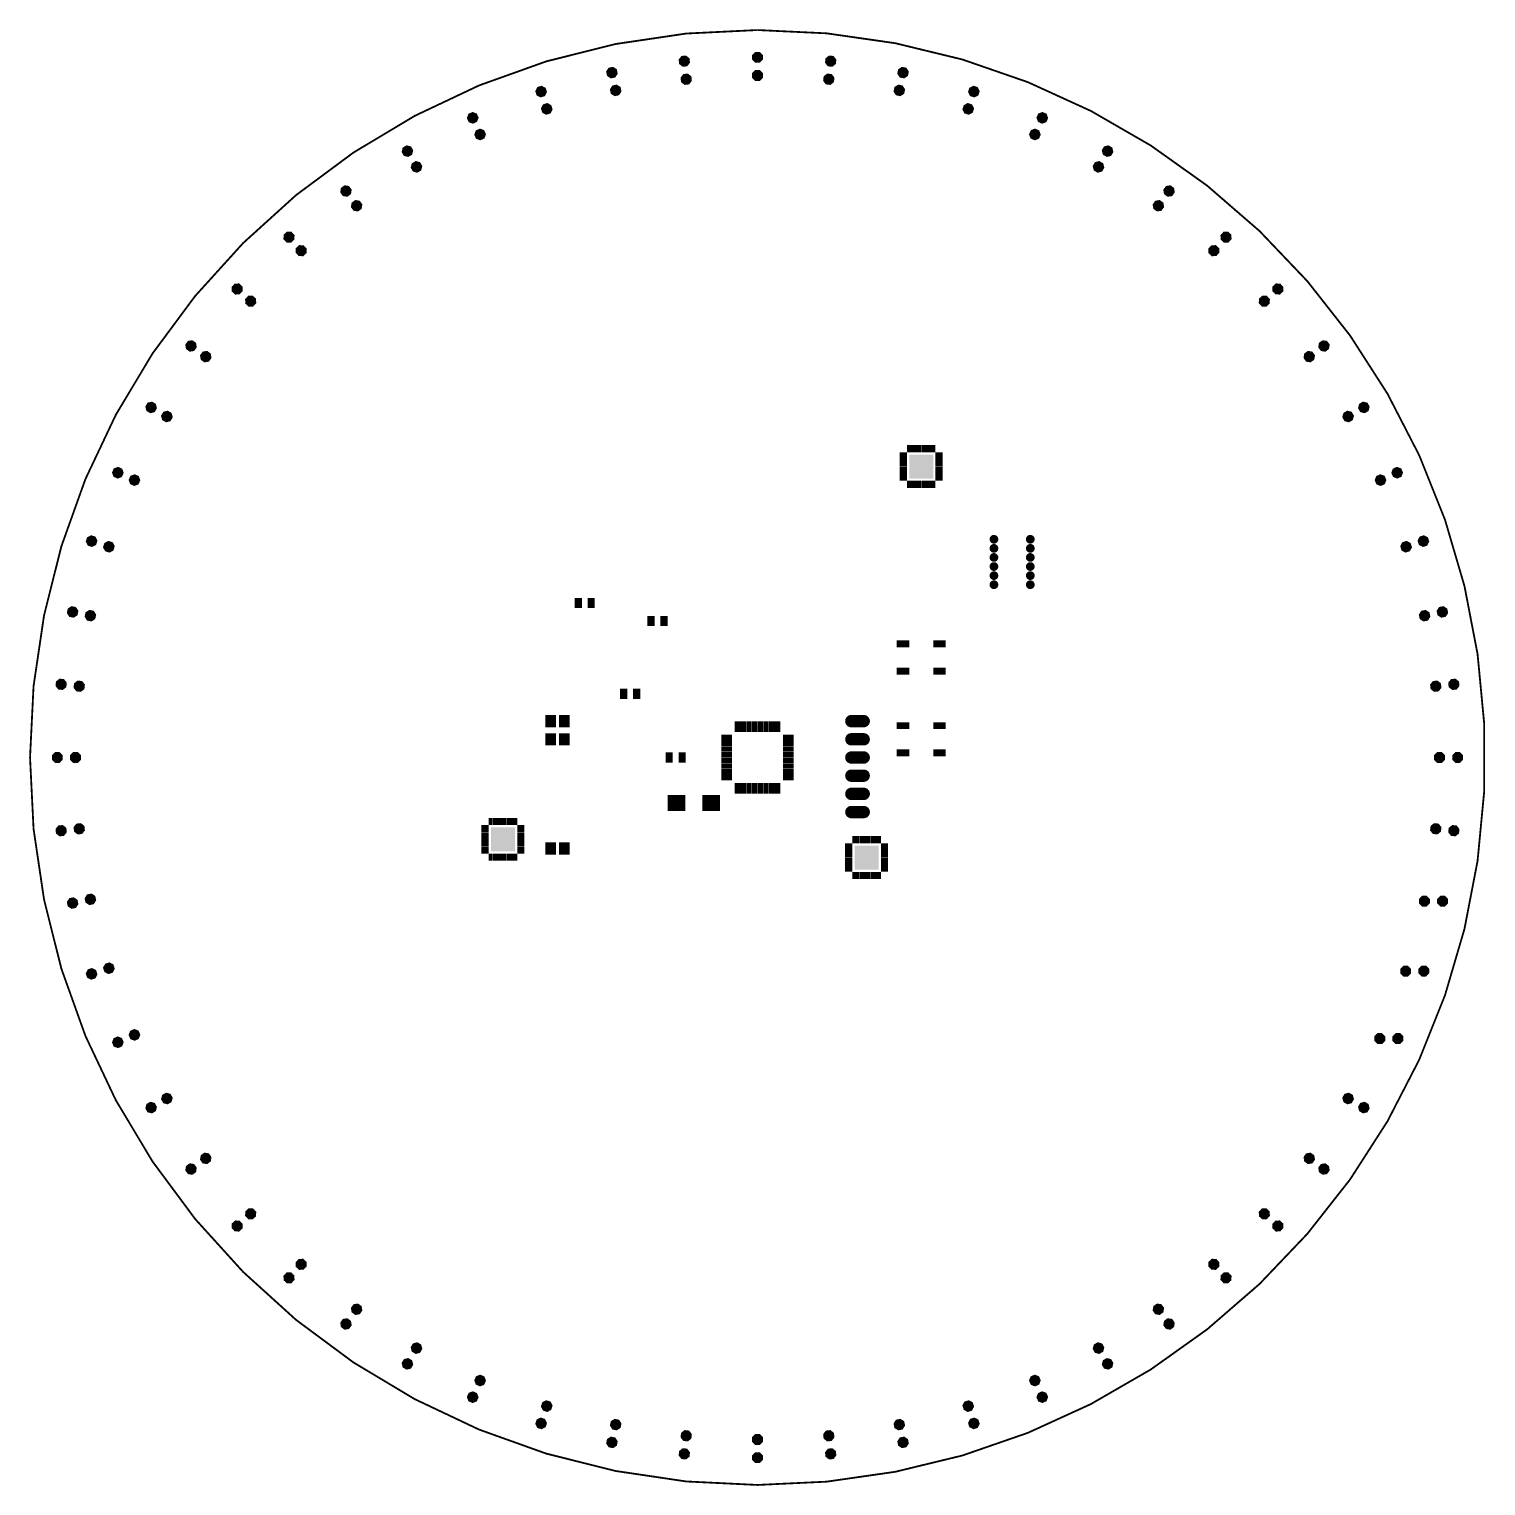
# Model space of a CAD drawing. Extents: x -102 to 102, y -102 to 102.
import ezdxf

# ---------------------------------------------------------------- set-up
doc = ezdxf.new("R2010")
doc.units = 0
doc.layers.add('20', color=7, linetype='CONTINUOUS')
doc.layers.add('29', color=253, linetype='CONTINUOUS')

# ---------------------------------------------------------------- blocks, each defined once
blk = doc.blocks.new('RECT')
blk.add_solid([(-0.5, -0.5), (0.5, -0.5), (-0.5, 0.5), (0.5, 0.5)])
blk = doc.blocks.new('ROUNDP')
at = {"const_width": 0.5}
blk.add_lwpolyline([(0, -0.25, 1), (0, 0.25, 1), (0, -0.25)], format="xyb", dxfattribs=at)
blk = doc.blocks.new('OCTAGONP')
at = {"const_width": 0.5}
blk.add_lwpolyline([(-0.25, -0.1036), (-0.25, 0.1036), (-0.1036, 0.25), (0.1036, 0.25), (0.25, 0.1036), (0.25, -0.1036), (0.1036, -0.25), (-0.1036, -0.25), (-0.25, -0.1036), (-0.25, 0.1036)], dxfattribs=at)
blk = doc.blocks.new('LONGP100')
at = {"const_width": 1}
blk.add_lwpolyline([(-0.5, 0), (0.5, 0)], dxfattribs=at)
at = {"const_width": 0.5}
for points in [[(-0.5, 0.25, 1), (-0.5, -0.25)], [(0.5, -0.25, 1), (0.5, 0.25)]]:
    blk.add_lwpolyline(points, format="xyb", dxfattribs=at)

msp = doc.modelspace()

# ---------------------------------------------------------------- linework, layer by layer
at = {"layer": '20', "const_width": 0.254}
msp.add_lwpolyline([(0, -101.6, 1), (0, 101.6, 1), (0, -101.6)], format="xyb", dxfattribs=at)

# ---------------------------------------------------------------- block references
at = {"layer": '29'}
for name, p, xscale, yscale, rotation in [('OCTAGONP', (-10.2216, 97.2547), 1.524, 1.524, 276), ('OCTAGONP', (0, 97.79), 1.524, 1.524, 270), ('OCTAGONP', (10.2216, 97.2547), 1.524, 1.524, 264), ('OCTAGONP', (-20.3325, 95.654), 1.524, 1.524, 282), ('OCTAGONP', (0, 95.25), 1.524, 1.524, 270), ('OCTAGONP', (20.3325, 95.654), 1.524, 1.524, 258), ('OCTAGONP', (-30.2196, 93.0034), 1.524, 1.524, 288), ('OCTAGONP', (-19.8044, 93.1695), 1.524, 1.524, 282), ('OCTAGONP', (-9.9561, 94.7286), 1.524, 1.524, 276), ('OCTAGONP', (9.9561, 94.7286), 1.524, 1.524, 264), ('OCTAGONP', (19.8044, 93.1695), 1.524, 1.524, 258), ('OCTAGONP', (30.2196, 93.0034), 1.524, 1.524, 252), ('OCTAGONP', (-39.7747, 89.3363), 1.524, 1.524, 294), ('OCTAGONP', (-29.4347, 90.5877), 1.524, 1.524, 288), ('OCTAGONP', (29.4347, 90.5877), 1.524, 1.524, 252), ('OCTAGONP', (39.7747, 89.3363), 1.524, 1.524, 246), ('OCTAGONP', (-38.7416, 87.0158), 1.524, 1.524, 294), ('OCTAGONP', (38.7416, 87.0158), 1.524, 1.524, 246), ('OCTAGONP', (-48.895, 84.6887), 1.524, 1.524, 300), ('OCTAGONP', (48.895, 84.6887), 1.524, 1.524, 240), ('OCTAGONP', (-47.625, 82.489), 1.524, 1.524, 300), ('OCTAGONP', (47.625, 82.489), 1.524, 1.524, 240), ('OCTAGONP', (-57.4798, 79.1146), 1.524, 1.524, 306), ('OCTAGONP', (57.4798, 79.1146), 1.524, 1.524, 234), ('OCTAGONP', (-55.9869, 77.0597), 1.524, 1.524, 306), ('OCTAGONP', (55.9869, 77.0597), 1.524, 1.524, 234), ('OCTAGONP', (-65.4343, 72.6733), 1.524, 1.524, 312), ('OCTAGONP', (65.4343, 72.6733), 1.524, 1.524, 228), ('OCTAGONP', (-63.7348, 70.7858), 1.524, 1.524, 312), ('OCTAGONP', (63.7348, 70.7858), 1.524, 1.524, 228), ('OCTAGONP', (-72.6733, 65.4343), 1.524, 1.524, 318), ('OCTAGONP', (72.6733, 65.4343), 1.524, 1.524, 222), ('OCTAGONP', (-70.7858, 63.7348), 1.524, 1.524, 318), ('OCTAGONP', (70.7858, 63.7348), 1.524, 1.524, 222), ('OCTAGONP', (-79.1146, 57.4798), 1.524, 1.524, 324), ('OCTAGONP', (-77.0597, 55.9869), 1.524, 1.524, 324), ('OCTAGONP', (77.0597, 55.9869), 1.524, 1.524, 216), ('OCTAGONP', (79.1146, 57.4798), 1.524, 1.524, 216), ('OCTAGONP', (-84.6887, 48.895), 1.524, 1.524, 330), ('OCTAGONP', (84.6887, 48.895), 1.524, 1.524, 210), ('OCTAGONP', (-82.489, 47.625), 1.524, 1.524, 330), ('OCTAGONP', (82.489, 47.625), 1.524, 1.524, 210), ('RECT', (21.11, 43.14), 1.0032, 0.4878, 270), ('RECT', (21.61, 43.14), 1.0032, 0.4878, 270), ('RECT', (22.11, 43.14), 1.0032, 0.4878, 270), ('RECT', (22.61, 43.14), 1.0032, 0.4878, 270), ('RECT', (23.11, 43.14), 1.0032, 0.4878, 270), ('RECT', (23.61, 43.14), 1.0032, 0.4878, 270), ('RECT', (24.11, 43.14), 1.0032, 0.4878, 270), ('RECT', (24.61, 43.14), 1.0032, 0.4878, 270), ('OCTAGONP', (-89.3363, 39.7747), 1.524, 1.524, 336), ('RECT', (22.86, 40.64), 3.3532, 3.3532, 90), ('RECT', (25.36, 42.39), 1.0032, 0.4878, 180), ('RECT', (25.36, 41.89), 1.0032, 0.4878, 180), ('RECT', (25.36, 41.39), 1.0032, 0.4878, 180), ('RECT', (25.36, 40.89), 1.0032, 0.4878, 180), ('OCTAGONP', (89.3363, 39.7747), 1.524, 1.524, 204), ('OCTAGONP', (-87.0158, 38.7416), 1.524, 1.524, 336), ('RECT', (25.36, 40.39), 1.0032, 0.4878, 180), ('RECT', (25.36, 39.89), 1.0032, 0.4878, 180), ('RECT', (25.36, 39.39), 1.0032, 0.4878, 180), ('RECT', (25.36, 38.89), 1.0032, 0.4878, 180), ('OCTAGONP', (87.0158, 38.7416), 1.524, 1.524, 204), ('RECT', (21.11, 38.14), 1.0032, 0.4878, 90), ('RECT', (21.61, 38.14), 1.0032, 0.4878, 90), ('RECT', (22.11, 38.14), 1.0032, 0.4878, 90), ('RECT', (22.61, 38.14), 1.0032, 0.4878, 90), ('RECT', (23.11, 38.14), 1.0032, 0.4878, 90), ('RECT', (23.61, 38.14), 1.0032, 0.4878, 90), ('RECT', (24.11, 38.14), 1.0032, 0.4878, 90), ('RECT', (24.61, 38.14), 1.0032, 0.4878, 90), ('OCTAGONP', (-93.0034, 30.2196), 1.524, 1.524, 342), ('ROUNDP', (33.02, 30.48), 1.2192, 1.2192, 90), ('ROUNDP', (38.1, 30.48), 1.2192, 1.2192, 90), ('OCTAGONP', (93.0034, 30.2196), 1.524, 1.524, 198), ('OCTAGONP', (-90.5877, 29.4347), 1.524, 1.524, 342), ('ROUNDP', (33.02, 29.21), 1.2192, 1.2192, 90), ('ROUNDP', (33.02, 27.94), 1.2192, 1.2192, 90), ('ROUNDP', (38.1, 29.21), 1.2192, 1.2192, 90), ('ROUNDP', (38.1, 27.94), 1.2192, 1.2192, 90), ('OCTAGONP', (90.5877, 29.4347), 1.524, 1.524, 198), ('ROUNDP', (33.02, 26.67), 1.2192, 1.2192, 90), ('ROUNDP', (38.1, 26.67), 1.2192, 1.2192, 90), ('ROUNDP', (33.02, 25.4), 1.2192, 1.2192, 90), ('ROUNDP', (33.02, 24.13), 1.2192, 1.2192, 90), ('ROUNDP', (38.1, 25.4), 1.2192, 1.2192, 90), ('ROUNDP', (38.1, 24.13), 1.2192, 1.2192, 90), ('OCTAGONP', (-95.654, 20.3325), 1.524, 1.524, 348), ('OCTAGONP', (-93.1695, 19.8044), 1.524, 1.524, 348), ('OCTAGONP', (93.1695, 19.8044), 1.524, 1.524, 192), ('OCTAGONP', (95.654, 20.3325), 1.524, 1.524, 192), ('RECT', (20.32, 15.875), 0.9652, 1.7272, 270), ('RECT', (25.4, 15.875), 0.9652, 1.7272, 270), ('RECT', (20.32, 12.065), 0.9652, 1.7272, 270), ('RECT', (25.4, 12.065), 0.9652, 1.7272, 270), ('OCTAGONP', (-97.2547, 10.2216), 1.524, 1.524, 354), ('OCTAGONP', (-94.7286, 9.9561), 1.524, 1.524, 354), ('OCTAGONP', (94.7286, 9.9561), 1.524, 1.524, 186), ('OCTAGONP', (97.2547, 10.2216), 1.524, 1.524, 186), ('LONGP100', (13.97, 5.08), 1.7272, 1.7272, 180), ('RECT', (20.32, 4.445), 0.9652, 1.7272, 90), ('RECT', (25.4, 4.445), 0.9652, 1.7272, 90), ('LONGP100', (13.97, 2.54), 1.7272, 1.7272, 180), ('RECT', (-12.33, 0), 1.0032, 1.4032, 180), ('RECT', (-10.53, 0), 1.0032, 1.4032, 180), ('LONGP100', (13.97, 0), 1.7272, 1.7272, 180), ('RECT', (20.32, 0.635), 0.9652, 1.7272, 90), ('RECT', (25.4, 0.635), 0.9652, 1.7272, 90), ('OCTAGONP', (95.25, 0), 1.524, 1.524, 180), ('OCTAGONP', (97.79, 0), 1.524, 1.524, 180), ('LONGP100', (13.97, -2.54), 1.7272, 1.7272, 180), ('RECT', (-11.303, -6.35), 2.4892, 2.2352, 180), ('RECT', (-6.477, -6.35), 2.4892, 2.2352, 180), ('LONGP100', (13.97, -5.08), 1.7272, 1.7272, 180), ('LONGP100', (13.97, -7.62), 1.7272, 1.7272, 180), ('OCTAGONP', (-97.2547, -10.2216), 1.524, 1.524, 6), ('OCTAGONP', (-94.7286, -9.9561), 1.524, 1.524, 6), ('RECT', (-37.31, -8.93), 1.0032, 0.4878, 270), ('RECT', (-35.56, -11.43), 3.3532, 3.3532, 90), ('RECT', (-36.81, -8.93), 1.0032, 0.4878, 270), ('RECT', (-36.31, -8.93), 1.0032, 0.4878, 270), ('RECT', (-35.81, -8.93), 1.0032, 0.4878, 270), ('RECT', (-35.31, -8.93), 1.0032, 0.4878, 270), ('RECT', (-34.81, -8.93), 1.0032, 0.4878, 270), ('RECT', (-34.31, -8.93), 1.0032, 0.4878, 270), ('RECT', (-33.81, -8.93), 1.0032, 0.4878, 270), ('RECT', (-33.06, -9.68), 1.0032, 0.4878, 180), ('RECT', (-33.06, -10.18), 1.0032, 0.4878, 180), ('OCTAGONP', (94.7286, -9.9561), 1.524, 1.524, 174), ('OCTAGONP', (97.2547, -10.2216), 1.524, 1.524, 174), ('RECT', (-33.06, -10.68), 1.0032, 0.4878, 180), ('RECT', (-33.06, -11.18), 1.0032, 0.4878, 180), ('RECT', (-33.06, -11.68), 1.0032, 0.4878, 180), ('RECT', (-33.06, -12.18), 1.0032, 0.4878, 180), ('RECT', (13.49, -11.47), 1.0032, 0.4878, 270), ('RECT', (13.99, -11.47), 1.0032, 0.4878, 270), ('RECT', (14.49, -11.47), 1.0032, 0.4878, 270), ('RECT', (14.99, -11.47), 1.0032, 0.4878, 270), ('RECT', (15.49, -11.47), 1.0032, 0.4878, 270), ('RECT', (15.99, -11.47), 1.0032, 0.4878, 270), ('RECT', (16.49, -11.47), 1.0032, 0.4878, 270), ('RECT', (16.99, -11.47), 1.0032, 0.4878, 270), ('RECT', (17.74, -12.22), 1.0032, 0.4878, 180), ('RECT', (-37.31, -13.93), 1.0032, 0.4878, 90), ('RECT', (-36.81, -13.93), 1.0032, 0.4878, 90), ('RECT', (-36.31, -13.93), 1.0032, 0.4878, 90), ('RECT', (-35.81, -13.93), 1.0032, 0.4878, 90), ('RECT', (-35.31, -13.93), 1.0032, 0.4878, 90), ('RECT', (-34.81, -13.93), 1.0032, 0.4878, 90), ('RECT', (-34.31, -13.93), 1.0032, 0.4878, 90), ('RECT', (-33.81, -13.93), 1.0032, 0.4878, 90), ('RECT', (-33.06, -12.68), 1.0032, 0.4878, 180), ('RECT', (-33.06, -13.18), 1.0032, 0.4878, 180), ('RECT', (17.74, -12.72), 1.0032, 0.4878, 180), ('RECT', (17.74, -13.22), 1.0032, 0.4878, 180), ('RECT', (17.74, -13.72), 1.0032, 0.4878, 180), ('RECT', (17.74, -14.22), 1.0032, 0.4878, 180), ('RECT', (13.49, -16.47), 1.0032, 0.4878, 90), ('RECT', (13.99, -16.47), 1.0032, 0.4878, 90), ('RECT', (14.49, -16.47), 1.0032, 0.4878, 90), ('RECT', (14.99, -16.47), 1.0032, 0.4878, 90), ('RECT', (15.49, -16.47), 1.0032, 0.4878, 90), ('RECT', (15.99, -16.47), 1.0032, 0.4878, 90), ('RECT', (16.49, -16.47), 1.0032, 0.4878, 90), ('RECT', (16.99, -16.47), 1.0032, 0.4878, 90), ('RECT', (17.74, -14.72), 1.0032, 0.4878, 180), ('RECT', (17.74, -15.22), 1.0032, 0.4878, 180), ('RECT', (17.74, -15.72), 1.0032, 0.4878, 180), ('OCTAGONP', (-95.654, -20.3325), 1.524, 1.524, 12), ('OCTAGONP', (-93.1695, -19.8044), 1.524, 1.524, 12), ('OCTAGONP', (93.1418, -20.0685), 1.524, 1.524, 180), ('OCTAGONP', (95.6818, -20.0685), 1.524, 1.524, 180), ('OCTAGONP', (-90.5877, -29.4347), 1.524, 1.524, 18), ('OCTAGONP', (-93.0034, -30.2196), 1.524, 1.524, 18), ('OCTAGONP', (90.5256, -29.8272), 1.524, 1.524, 180), ('OCTAGONP', (93.0656, -29.8272), 1.524, 1.524, 180), ('OCTAGONP', (-87.0158, -38.7416), 1.524, 1.524, 24), ('OCTAGONP', (86.9061, -39.2582), 1.524, 1.524, 180), ('OCTAGONP', (89.4461, -39.2582), 1.524, 1.524, 180), ('OCTAGONP', (-89.3363, -39.7747), 1.524, 1.524, 24), ('OCTAGONP', (-82.489, -47.625), 1.524, 1.524, 30), ('OCTAGONP', (82.489, -47.625), 1.524, 1.524, 150), ('OCTAGONP', (-84.6887, -48.895), 1.524, 1.524, 30), ('OCTAGONP', (84.6887, -48.895), 1.524, 1.524, 150), ('OCTAGONP', (-77.0597, -55.9869), 1.524, 1.524, 36), ('OCTAGONP', (77.0597, -55.9869), 1.524, 1.524, 144), ('OCTAGONP', (-79.1146, -57.4798), 1.524, 1.524, 36), ('OCTAGONP', (79.1146, -57.4798), 1.524, 1.524, 144), ('OCTAGONP', (-70.7858, -63.7348), 1.524, 1.524, 42), ('OCTAGONP', (70.7858, -63.7348), 1.524, 1.524, 138), ('OCTAGONP', (-72.6733, -65.4343), 1.524, 1.524, 42), ('OCTAGONP', (72.6733, -65.4343), 1.524, 1.524, 138), ('OCTAGONP', (-63.7348, -70.7858), 1.524, 1.524, 48), ('OCTAGONP', (63.7348, -70.7858), 1.524, 1.524, 132), ('OCTAGONP', (-65.4343, -72.6733), 1.524, 1.524, 48), ('OCTAGONP', (65.4343, -72.6733), 1.524, 1.524, 132), ('OCTAGONP', (-55.9869, -77.0597), 1.524, 1.524, 54), ('OCTAGONP', (55.9869, -77.0597), 1.524, 1.524, 126), ('OCTAGONP', (-57.4798, -79.1146), 1.524, 1.524, 54), ('OCTAGONP', (57.4798, -79.1146), 1.524, 1.524, 126), ('OCTAGONP', (-47.625, -82.489), 1.524, 1.524, 60), ('OCTAGONP', (47.625, -82.489), 1.524, 1.524, 120), ('OCTAGONP', (-48.895, -84.6887), 1.524, 1.524, 60), ('OCTAGONP', (48.895, -84.6887), 1.524, 1.524, 120), ('OCTAGONP', (-38.7416, -87.0158), 1.524, 1.524, 66), ('OCTAGONP', (38.7416, -87.0158), 1.524, 1.524, 114), ('OCTAGONP', (-39.7747, -89.3363), 1.524, 1.524, 66), ('OCTAGONP', (39.7747, -89.3363), 1.524, 1.524, 114), ('OCTAGONP', (-29.4347, -90.5877), 1.524, 1.524, 72), ('OCTAGONP', (29.4347, -90.5877), 1.524, 1.524, 108), ('OCTAGONP', (-30.2196, -93.0034), 1.524, 1.524, 72), ('OCTAGONP', (-19.8044, -93.1695), 1.524, 1.524, 78), ('OCTAGONP', (19.8044, -93.1695), 1.524, 1.524, 102), ('OCTAGONP', (30.2196, -93.0034), 1.524, 1.524, 108), ('OCTAGONP', (-20.3325, -95.654), 1.524, 1.524, 78), ('OCTAGONP', (-9.9561, -94.7286), 1.524, 1.524, 84), ('OCTAGONP', (0, -95.25), 1.524, 1.524, 90), ('OCTAGONP', (9.9561, -94.7286), 1.524, 1.524, 96), ('OCTAGONP', (20.3325, -95.654), 1.524, 1.524, 102), ('OCTAGONP', (-10.2216, -97.2547), 1.524, 1.524, 84), ('OCTAGONP', (0, -97.79), 1.524, 1.524, 90), ('OCTAGONP', (10.2216, -97.2547), 1.524, 1.524, 96)]:
    msp.add_blockref(name, p, dxfattribs=dict(at, xscale=xscale, yscale=yscale, rotation=rotation))
for name, p, xscale, yscale in [('RECT', (20.36, 42.39), 1.0032, 0.4878), ('RECT', (20.36, 41.89), 1.0032, 0.4878), ('RECT', (20.36, 41.39), 1.0032, 0.4878), ('RECT', (20.36, 40.89), 1.0032, 0.4878), ('RECT', (20.36, 40.39), 1.0032, 0.4878), ('RECT', (20.36, 39.89), 1.0032, 0.4878), ('RECT', (20.36, 39.39), 1.0032, 0.4878), ('RECT', (20.36, 38.89), 1.0032, 0.4878), ('RECT', (-25.03, 21.59), 1.0032, 1.4032), ('RECT', (-23.23, 21.59), 1.0032, 1.4032), ('RECT', (-14.87, 19.05), 1.0032, 1.4032), ('RECT', (-13.07, 19.05), 1.0032, 1.4032), ('RECT', (-18.68, 8.89), 1.0032, 1.4032), ('RECT', (-16.88, 8.89), 1.0032, 1.4032), ('RECT', (-28.89, 5.08), 1.5032, 1.7032), ('RECT', (-26.99, 5.08), 1.5032, 1.7032), ('RECT', (-2.8, 4.2926), 0.762, 1.4732), ('RECT', (-2, 4.2926), 0.762, 1.4732), ('RECT', (-1.2, 4.2926), 0.762, 1.4732), ('RECT', (-0.4, 4.2926), 0.762, 1.4732), ('RECT', (0.4, 4.2926), 0.762, 1.4732), ('RECT', (1.2, 4.2926), 0.762, 1.4732), ('RECT', (2, 4.2926), 0.762, 1.4732), ('RECT', (2.8, 4.2926), 0.762, 1.4732), ('RECT', (-28.89, 2.54), 1.5032, 1.7032), ('RECT', (-26.99, 2.54), 1.5032, 1.7032), ('RECT', (-4.2926, 2.8), 1.4732, 0.762), ('RECT', (-4.2926, 2), 1.4732, 0.762), ('RECT', (4.2926, 2.8), 1.4732, 0.762), ('RECT', (4.2926, 2), 1.4732, 0.762), ('OCTAGONP', (-97.79, 0), 1.524, 1.524), ('OCTAGONP', (-95.25, 0), 1.524, 1.524), ('RECT', (-4.2926, 1.2), 1.4732, 0.762), ('RECT', (-4.2926, 0.4), 1.4732, 0.762), ('RECT', (4.2926, 1.2), 1.4732, 0.762), ('RECT', (4.2926, 0.4), 1.4732, 0.762), ('RECT', (-4.2926, -0.4), 1.4732, 0.762), ('RECT', (-4.2926, -1.2), 1.4732, 0.762), ('RECT', (-4.2926, -2), 1.4732, 0.762), ('RECT', (4.2926, -0.4), 1.4732, 0.762), ('RECT', (4.2926, -1.2), 1.4732, 0.762), ('RECT', (4.2926, -2), 1.4732, 0.762), ('RECT', (-4.2926, -2.8), 1.4732, 0.762), ('RECT', (-2.8, -4.2926), 0.762, 1.4732), ('RECT', (-2, -4.2926), 0.762, 1.4732), ('RECT', (-1.2, -4.2926), 0.762, 1.4732), ('RECT', (-0.4, -4.2926), 0.762, 1.4732), ('RECT', (0.4, -4.2926), 0.762, 1.4732), ('RECT', (1.2, -4.2926), 0.762, 1.4732), ('RECT', (2, -4.2926), 0.762, 1.4732), ('RECT', (2.8, -4.2926), 0.762, 1.4732), ('RECT', (4.2926, -2.8), 1.4732, 0.762), ('RECT', (-38.06, -9.68), 1.0032, 0.4878), ('RECT', (-38.06, -10.18), 1.0032, 0.4878), ('RECT', (-38.06, -10.68), 1.0032, 0.4878), ('RECT', (-38.06, -11.18), 1.0032, 0.4878), ('RECT', (-38.06, -11.68), 1.0032, 0.4878), ('RECT', (-38.06, -12.18), 1.0032, 0.4878), ('RECT', (-28.89, -12.7), 1.5032, 1.7032), ('RECT', (-26.99, -12.7), 1.5032, 1.7032), ('RECT', (12.74, -12.22), 1.0032, 0.4878), ('RECT', (-38.06, -12.68), 1.0032, 0.4878), ('RECT', (-38.06, -13.18), 1.0032, 0.4878), ('RECT', (12.74, -12.72), 1.0032, 0.4878), ('RECT', (12.74, -13.22), 1.0032, 0.4878), ('RECT', (12.74, -13.72), 1.0032, 0.4878), ('RECT', (12.74, -14.22), 1.0032, 0.4878), ('RECT', (15.24, -13.97), 3.3532, 3.3532), ('RECT', (12.74, -14.72), 1.0032, 0.4878), ('RECT', (12.74, -15.22), 1.0032, 0.4878), ('RECT', (12.74, -15.72), 1.0032, 0.4878)]:
    msp.add_blockref(name, p, dxfattribs=dict(at, xscale=xscale, yscale=yscale))

doc.saveas('drawing.dxf')
